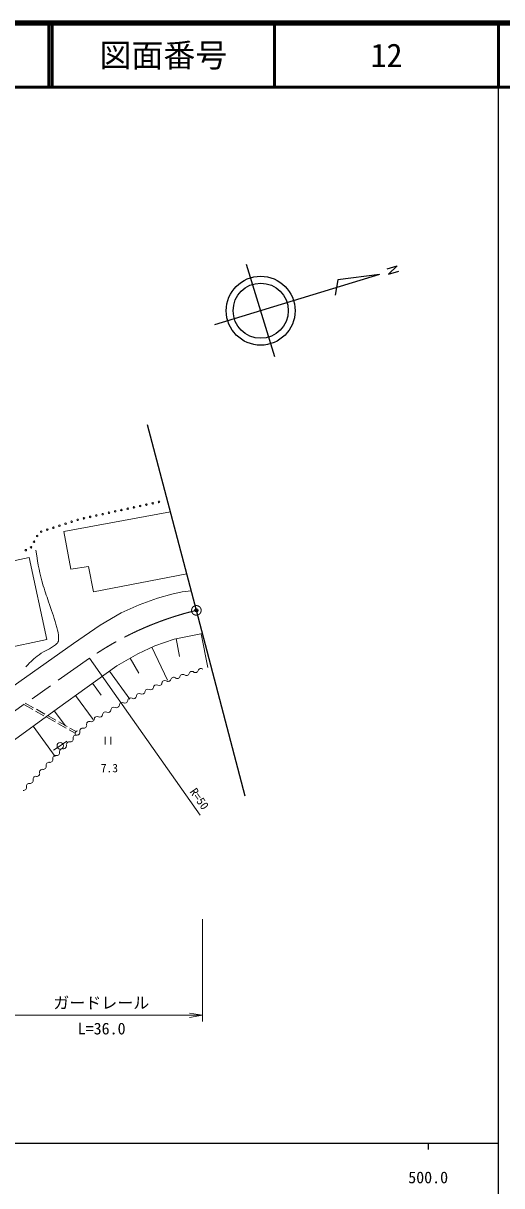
# Model space of a CAD drawing. Units: millimetres, scale not verified. Extents: x 40000 to 680000, y 20000 to 380000.
# Drawn here: x 504724 to 579500, y 198357 to 380000 of the extents above; entities that cross this region are included whole.
import ezdxf
from ezdxf.enums import TextEntityAlignment as Align

# ---------------------------------------------------------------- set-up
doc = ezdxf.new("R2010")
doc.units = ezdxf.units.MM
doc.header["$LTSCALE"] = 1000
doc.header["$PDMODE"] = 32
doc.header["$PDSIZE"] = 500
doc.linetypes.add('CHAIN', pattern=[18.5, 12, -1.5, 3.5, -1.5])
for name, color, linetype, lineweight in [('M-BMK', 2, 'CHAIN', 13), ('M-BMK-OTRS', 5, 'Continuous', 25), ('M-BMK-SRVR', 3, 'Continuous', 25), ('M-STR-HTXT', 7, 'Continuous', 13), ('M-TTL', 2, 'Continuous', 140), ('M-TTL-BAND', 7, 'Continuous', 25), ('M-TTL-LINE', 7, 'Continuous', 50), ('M-WORK', 1, 'Continuous', 13)]:
    doc.layers.add(name, color=color, linetype=linetype, lineweight=lineweight)
doc.layers.add('M-OTRS', color=6, linetype='Continuous')
doc.layers.add('M-TTL-TXT', color=7, linetype='Continuous')
doc.styles.add('ＭＳ ゴシック', font='')
doc.styles.get('ＭＳ ゴシック').set_extended_font_data('MS Gothic')

# ---------------------------------------------------------------- blocks, each defined once
blk = doc.blocks.new('open_arrow')
at = {"color": 0, "linetype": 'Continuous', "lineweight": -2}
blk.add_lwpolyline([(7.5, 1.25), (0, 0), (7.5, -1.25)], dxfattribs=at)

msp = doc.modelspace()

# ---------------------------------------------------------------- linework, layer by layer
at = {"layer": 'M-BMK'}
msp.add_line((495065, 266689), (515071, 280779), dxfattribs=at)
msp.add_circle((531777, 288260), 750, dxfattribs=at)
msp.add_arc((543513, 239657), 50000, 103.57449, 124.66904, dxfattribs=at)
at = {"layer": 'M-BMK-OTRS'}
for p, q in [((531777, 288260), (524135, 317270)), ((539419, 259250), (531777, 288260))]:
    msp.add_line(p, q, dxfattribs=at)
at = {"layer": 'M-BMK-SRVR'}
for p, q in [((544034, 327870), (539623, 342293)), ((561576, 341612), (563166, 342099)), ((563166, 342099), (561824, 340786)), ((560373, 340753), (534617, 332876)), ((553876, 339893), (553476, 337517)), ((560373, 340753), (553876, 339893)), ((561824, 340786), (563417, 341283))]:
    msp.add_line(p, q, dxfattribs=at)
for radius in [5387, 4309]:
    msp.add_circle((541828, 335081), radius, dxfattribs=at)
at = {"layer": 'M-OTRS'}
msp.add_point((531777, 288260), dxfattribs=at)
at = {"layer": 'M-STR-HTXT'}
for p, q in [((515071, 280779), (532346, 256252)), ((532728, 240000), (532728, 224000)), ((501359, 225000), (532728, 225000))]:
    msp.add_line(p, q, dxfattribs=at)
at = {"layer": 'M-TTL'}
msp.add_line((680000, 380000), (40000, 380000), dxfattribs=at)
at = {"layer": 'M-TTL-BAND'}
for p, q in [((579000, 20000), (579000, 370000)), ((40000, 205000), (579000, 205000)), ((568000, 205000), (568000, 204000))]:
    msp.add_line(p, q, dxfattribs=at)
at = {"layer": 'M-TTL-LINE'}
for p, q in [((508747, 380000), (508747, 370000)), ((509247, 380000), (509247, 370000)), ((543997, 380000), (543997, 370000)), ((579000, 380000), (579000, 370000)), ((40000, 370000), (680000, 370000))]:
    msp.add_line(p, q, dxfattribs=at)
at = {"layer": 'M-WORK'}
for p, q in [((505674, 296512), (498876, 295073)), ((508387, 283698), (505674, 296512)), ((501589, 282259), (508387, 283698)), ((528602, 283841), (529153, 281034)), ((532532, 284611), (533565, 279345)), ((524824, 282530), (527274, 277360)), ((521425, 280804), (522777, 278438)), ((518191, 278787), (521379, 274365)), ((515551, 276884), (516910, 274998)), ((512910, 274981), (515629, 271209)), ((504903, 273513), (506211, 272779)), ((505042, 273779), (506350, 273044)), ((506647, 272534), (507955, 271799)), ((506786, 272800), (508094, 272065)), ((509579, 272578), (511301, 270202)), ((508391, 271554), (509698, 270820)), ((508530, 271820), (509838, 271086)), ((510274, 270841), (511582, 270106)), ((506254, 270168), (509697, 265416)), ((510134, 270575), (511442, 269840)), ((511878, 269596), (512842, 269054)), ((512017, 269861), (512973, 269324)), ((509467, 266396), (510499, 267100)), ((510499, 267100), (511531, 267803)), ((517536, 268514), (517536, 267314)), ((518436, 267314), (518436, 268514))]:
    msp.add_line(p, q, dxfattribs=at)
for points in [[(527724, 303648), (511079, 300568), (512162, 294677), (514929, 295130), (515696, 291159), (530279, 293947)], [(501907, 275540), (512591, 283071), (516743, 285956), (520003, 287856), (522817, 289123), (525702, 290154), (527969, 290796), (529580, 291140), (530969, 291328)], [(532728, 284650), (528283, 283778), (525281, 282746), (522607, 281480), (519323, 279603), (510082, 272942), (494280, 261491), (491017, 259661), (487041, 257832), (483394, 256495), (479430, 255346), (475607, 254572), (471834, 251697)]]:
    msp.add_lwpolyline(points, dxfattribs=at)
for centre, radius in [((525928, 305215), 125), ((517135, 303294), 125), ((518112, 303508), 125), ((519089, 303721), 125), ((520066, 303934), 125), ((521043, 304148), 125), ((522020, 304361), 125), ((522997, 304575), 125), ((523974, 304788), 125), ((524951, 305001), 125), ((510380, 301490), 125), ((511332, 301797), 125), ((512283, 302104), 125), ((513235, 302410), 125), ((514204, 302654), 125), ((515181, 302868), 125), ((516158, 303081), 125), ((506895, 299876), 125), ((507524, 300570), 125), ((508476, 300877), 125), ((509428, 301184), 125), ((505944, 298117), 125), ((506419, 298996), 125), ((505122, 297664), 125), ((510499, 267100), 500)]:
    msp.add_circle(centre, radius, dxfattribs=at)
for centre, radius, start, end in [((528779, 278066), 452, 231.63557, 343.92552), ((529647, 277816), 452, 51.63557, 163.92552), ((530207, 278524), 452, 231.63557, 343.92552), ((531075, 278274), 452, 51.63557, 163.92552), ((531636, 278982), 452, 231.63557, 343.92552), ((532504, 278732), 452, 51.63557, 163.92552), ((524619, 276282), 452, 240.96995, 353.2599), ((525516, 276176), 452, 60.96995, 173.2599), ((525954, 276965), 452, 240.96995, 353.2599), ((526851, 276859), 452, 60.96995, 173.2599), ((527351, 277608), 452, 231.63557, 343.92552), ((528219, 277358), 452, 51.63557, 163.92552), ((521511, 274125), 452, 60.96995, 173.2599), ((521949, 274914), 452, 240.96995, 353.2599), ((522846, 274808), 452, 60.96995, 173.2599), ((523284, 275598), 452, 240.96995, 353.2599), ((524181, 275492), 452, 60.96995, 173.2599), ((517981, 272775), 452, 243.05798, 355.34793), ((518881, 272701), 452, 63.05798, 175.34793), ((519290, 273507), 452, 243.05798, 355.34793), ((520190, 273433), 452, 63.05798, 175.34793), ((520614, 274231), 452, 240.96995, 353.2599), ((515072, 270465), 452, 79.10428, 191.39423), ((515362, 271311), 452, 243.05798, 355.34793), ((516262, 271238), 452, 63.05798, 175.34793), ((516671, 272043), 452, 243.05798, 355.34793), ((517572, 271970), 452, 63.05798, 175.34793), ((513283, 269006), 445, 102.27219, 197.73765), ((513131, 269221), 452, 259.10428, 11.39423), ((514016, 269400), 452, 79.10428, 191.39423), ((514187, 270287), 452, 259.10428, 11.39423), ((511019, 267091), 452, 259.10428, 11.39423), ((511904, 267269), 452, 79.10428, 191.39423), ((512075, 268156), 452, 259.10428, 11.39423), ((512960, 268335), 452, 79.10428, 191.39423), ((509792, 265139), 452, 79.10428, 191.39423), ((509963, 266026), 452, 259.10428, 11.39423), ((510848, 266204), 452, 79.10428, 191.39423), ((507724, 262975), 452, 80.77874, 193.06868), ((507869, 263867), 452, 260.77874, 13.06868), ((508749, 264071), 452, 80.77874, 193.06868), ((508907, 264960), 452, 259.10428, 11.39423), ((505820, 261676), 452, 260.77874, 13.06868), ((506700, 261880), 452, 80.77874, 193.06868), ((506845, 262771), 452, 260.77874, 13.06868), ((504796, 260580), 452, 260.77874, 13.06868), ((505675, 260784), 452, 80.77874, 193.06868)]:
    msp.add_arc(centre, radius, start, end, dxfattribs=at)
msp.add_open_spline([(505121, 279451), (506032, 280371), (506334, 280667), (507208, 281328), (508144, 282034), (508854, 282161), (509765, 282899), (509926, 283030), (510051, 283088), (510140, 283275), (510261, 283526), (510246, 283700), (510257, 283978), (510282, 284612), (510102, 284957), (509952, 285573), (509604, 287009), (509287, 287781), (508827, 289185), (508450, 290333), (508187, 290959), (507842, 292117), (507207, 294243), (507123, 295042), (506669, 297676)], degree=3, knots=[0, 0, 0, 0, 1, 1, 1, 2, 2, 2, 3, 3, 3, 4, 4, 4, 5, 5, 5, 6, 6, 6, 7, 7, 7, 8, 8, 8, 8], dxfattribs=at)

# ---------------------------------------------------------------- block references
at = {"layer": 'M-STR-HTXT', "xscale": 267, "yscale": 267, "rotation": 180}
msp.add_blockref('open_arrow', (532728, 225000), dxfattribs=at)

# ---------------------------------------------------------------- texts
at = {"layer": 'M-STR-HTXT', "style": 'ＭＳ ゴシック'}
msp.add_text('R=50', height=1320, rotation=305.157, dxfattribs=at).set_placement((532248, 258817), align=Align.MIDDLE_CENTER)
msp.add_text('ガードレール', height=1833, dxfattribs=at).set_placement((516917, 226940), align=Align.MIDDLE_CENTER)
msp.add_text('L=36.0', height=1833, dxfattribs=at).set_placement((516970, 221452), align=Align.BOTTOM_CENTER)
at = {"layer": 'M-TTL-BAND', "style": 'ＭＳ ゴシック'}
msp.add_text('500.0', height=1833, dxfattribs=at).set_placement((568000, 198195), align=Align.BOTTOM_CENTER)
at = {"layer": 'M-TTL-TXT', "style": 'ＭＳ ゴシック'}
for s, p in [('図面番号', (526622, 375000)), ('12', (561497, 375000))]:
    msp.add_text(s, height=3666, dxfattribs=at).set_placement(p, align=Align.MIDDLE_CENTER)
at = {"layer": 'M-WORK', "style": 'ＭＳ ゴシック'}
msp.add_text('7.3', height=1320, dxfattribs=at).set_placement((518186, 263620), align=Align.MIDDLE_CENTER)

doc.saveas('drawing.dxf')
